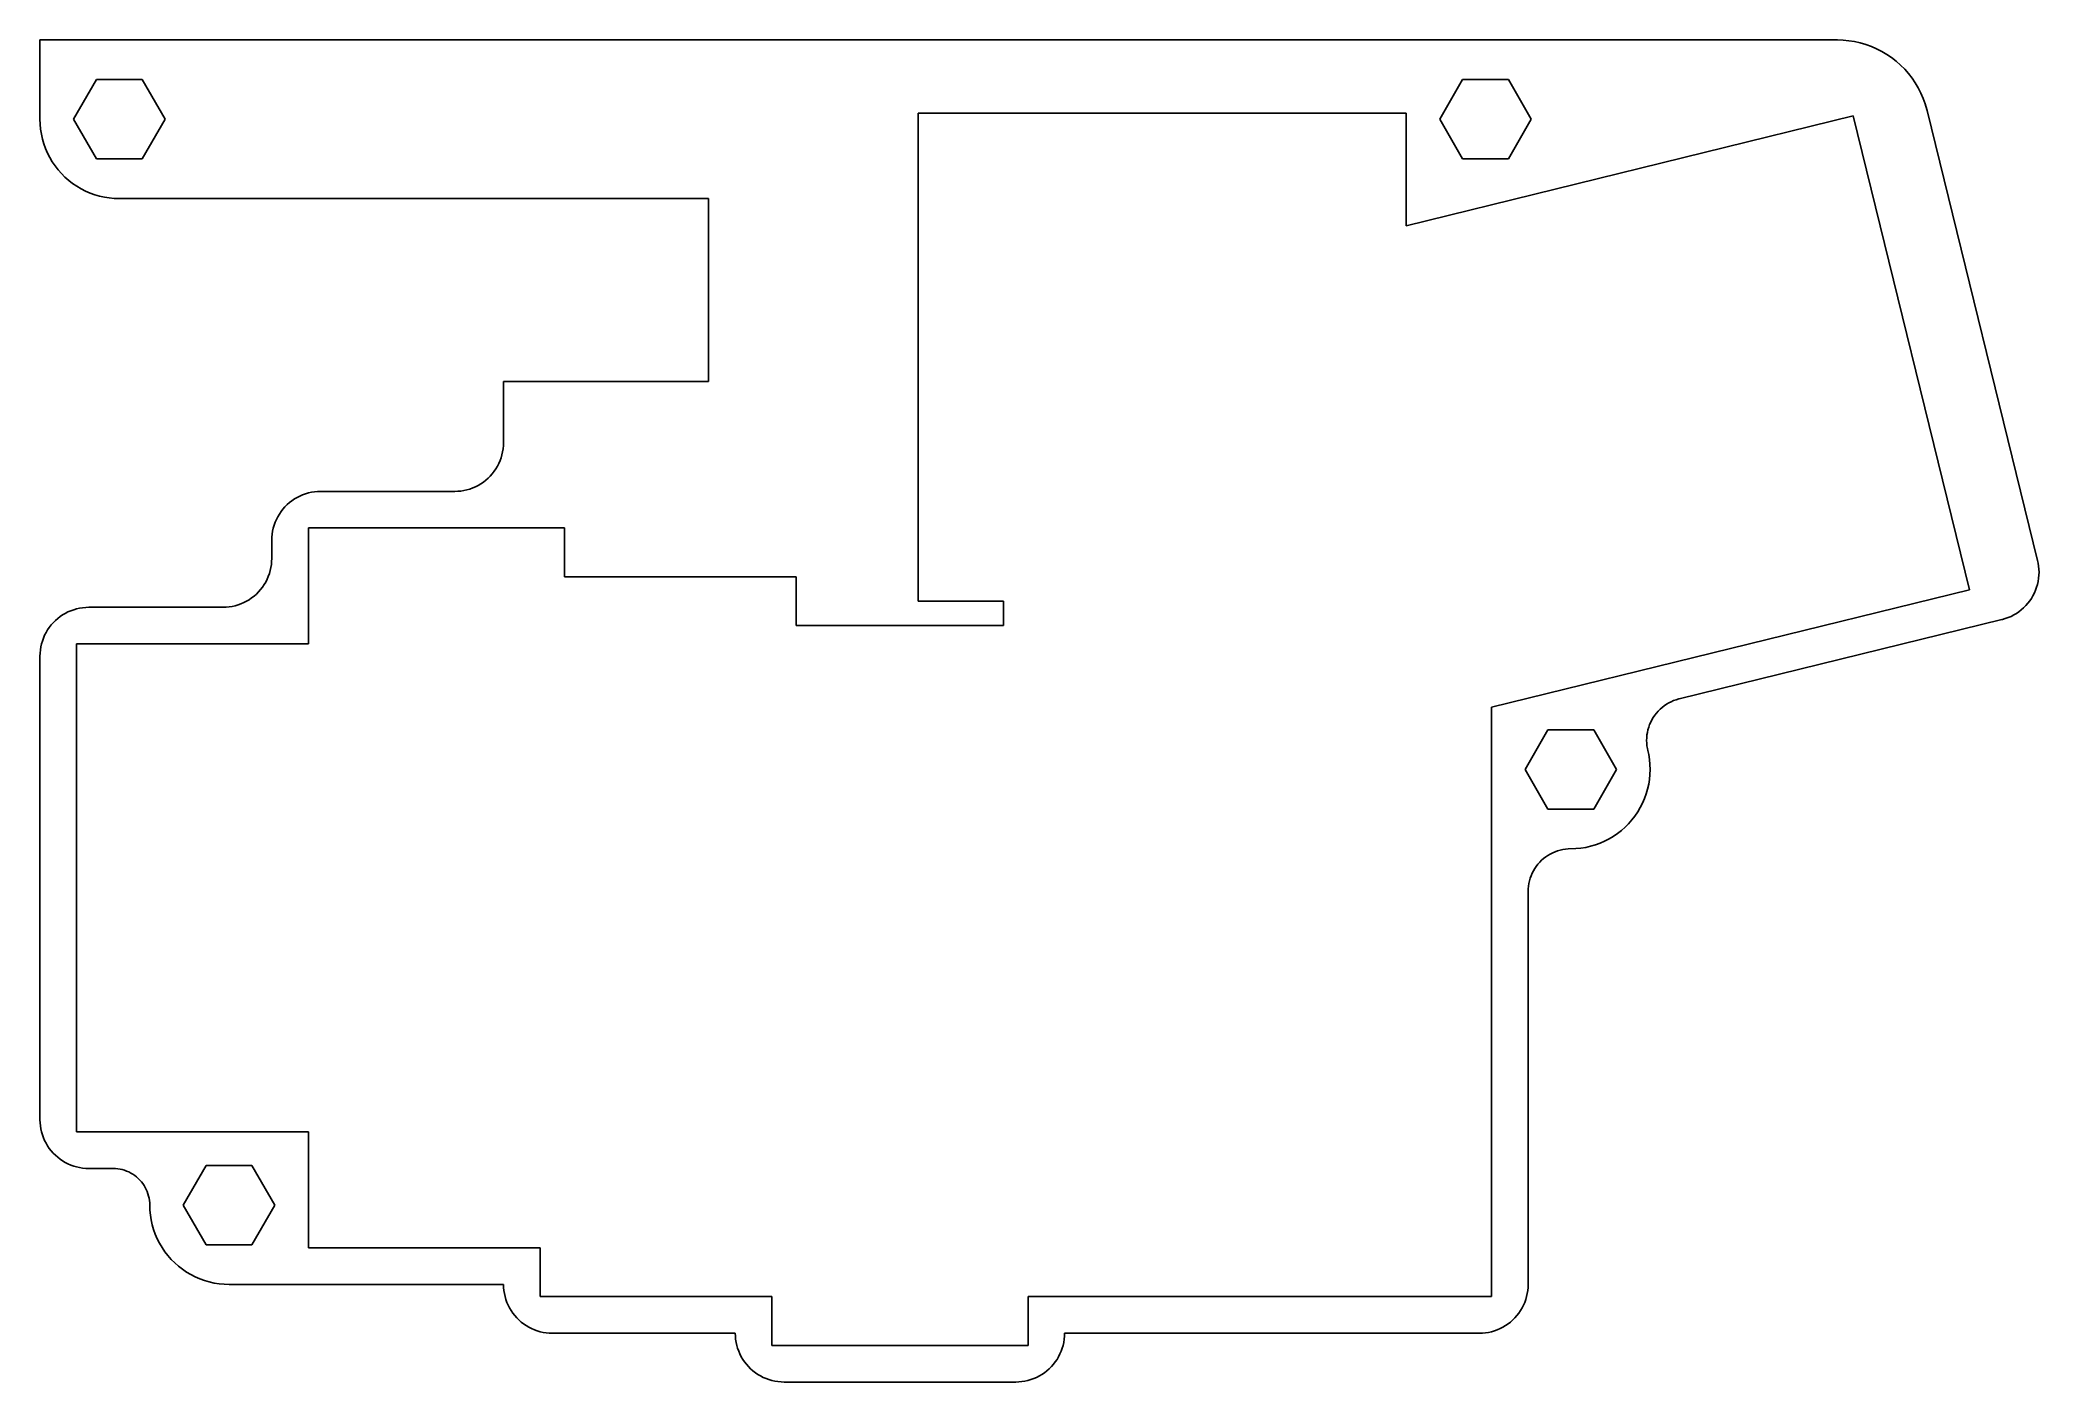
# Model space of a CAD drawing. Header units: metres. Extents: x 0 to 164, y 0 to 110.
import ezdxf

# ---------------------------------------------------------------- set-up
doc = ezdxf.new("R2010")
doc.units = ezdxf.units.M

msp = doc.modelspace()

# ---------------------------------------------------------------- linework, layer by layer
for p, q in [((147.347, 110), (0, 110)), ((0, 110), (0, 103.5)), ((147.823, 109.985), (147.347, 110)), ((148.296, 109.94), (147.823, 109.985)), ((148.766, 109.866), (148.296, 109.94)), ((149.23, 109.762), (148.766, 109.866)), ((149.687, 109.629), (149.23, 109.762)), ((150.135, 109.468), (149.687, 109.629)), ((150.571, 109.279), (150.135, 109.468)), ((150.995, 109.063), (150.571, 109.279)), ((151.405, 108.821), (150.995, 109.063)), ((151.798, 108.554), (151.405, 108.821)), ((152.174, 108.262), (151.798, 108.554)), ((152.531, 107.948), (152.174, 108.262)), ((2.74722, 103.5), (4.62361, 106.75)), ((4.62361, 106.75), (8.37637, 106.75)), ((8.37637, 106.75), (10.2528, 103.5)), ((114.747, 103.5), (116.624, 106.75)), ((116.624, 106.75), (120.376, 106.75)), ((120.376, 106.75), (122.253, 103.5)), ((152.867, 107.611), (152.531, 107.948)), ((153.182, 107.254), (152.867, 107.611)), ((153.473, 106.878), (153.182, 107.254)), ((153.741, 106.485), (153.473, 106.878)), ((153.983, 106.076), (153.741, 106.485)), ((154.199, 105.652), (153.983, 106.076)), ((154.388, 105.215), (154.199, 105.652)), ((154.549, 104.767), (154.388, 105.215)), ((0, 103.5), (0.012817, 103.092)), ((4.62361, 100.25), (2.74722, 103.5)), ((10.2528, 103.5), (8.37637, 100.25)), ((72, 64), (72, 104)), ((72, 104), (112, 104)), ((112, 104), (112, 94.7753)), ((112, 94.7753), (148.636, 103.774)), ((116.624, 100.25), (114.747, 103.5)), ((122.253, 103.5), (120.376, 100.25)), ((148.636, 103.774), (158.177, 64.9281)), ((154.682, 104.311), (154.549, 104.767)), ((154.699, 104.233), (154.682, 104.311)), ((154.701, 104.234), (154.699, 104.233)), ((163.765, 67.3304), (154.701, 104.234)), ((0.012817, 103.092), (0.051254, 102.685)), ((0.051254, 102.685), (0.115128, 102.282)), ((0.115128, 102.282), (0.204208, 101.884)), ((0.204208, 101.884), (0.31813, 101.491)), ((0.31813, 101.491), (0.456451, 101.107)), ((0.456451, 101.107), (0.618622, 100.732)), ((0.618622, 100.732), (0.804001, 100.369)), ((0.804001, 100.369), (1.01186, 100.017)), ((1.01186, 100.017), (1.24138, 99.6794)), ((8.37637, 100.25), (4.62361, 100.25)), ((120.376, 100.25), (116.624, 100.25)), ((1.24138, 99.6794), (1.49165, 99.3567)), ((1.49165, 99.3567), (1.7617, 99.0504)), ((1.7617, 99.0504), (2.05043, 98.7617)), ((2.05043, 98.7617), (2.35674, 98.4917)), ((2.35674, 98.4917), (2.67938, 98.2414)), ((2.67938, 98.2414), (3.01712, 98.0119)), ((3.01712, 98.0119), (3.36859, 97.804)), ((3.36859, 97.804), (3.73242, 97.6186)), ((3.73242, 97.6186), (4.10718, 97.4565)), ((4.10718, 97.4565), (4.49138, 97.3181)), ((4.49138, 97.3181), (4.88351, 97.2042)), ((4.88351, 97.2042), (5.28201, 97.1151)), ((5.28201, 97.1151), (5.68533, 97.0513)), ((5.68533, 97.0513), (6.09186, 97.0128)), ((6.09186, 97.0128), (6.5, 97)), ((6.5, 97), (54.8, 97)), ((54.8, 97), (54.8, 82)), ((54.8, 82), (38, 82)), ((38, 82), (38, 77)), ((37.7191, 75.5275), (37.6193, 75.2969)), ((37.8042, 75.7639), (37.7191, 75.5275)), ((37.8743, 76.0052), (37.8042, 75.7639)), ((37.9291, 76.2505), (37.8743, 76.0052)), ((37.9685, 76.4987), (37.9291, 76.2505)), ((37.9921, 76.7488), (37.9685, 76.4987)), ((38, 77), (37.9921, 76.7488)), ((36.3511, 73.7639), (36.1433, 73.6227)), ((36.5497, 73.9179), (36.3511, 73.7639)), ((36.7382, 74.0841), (36.5497, 73.9179)), ((36.9159, 74.2618), (36.7382, 74.0841)), ((37.082, 74.4503), (36.9159, 74.2618)), ((37.2361, 74.6488), (37.082, 74.4503)), ((37.3773, 74.8567), (37.2361, 74.6488)), ((37.5052, 75.073), (37.3773, 74.8567)), ((37.6193, 75.2969), (37.5052, 75.073)), ((20.6488, 72.2361), (20.4503, 72.082)), ((20.8567, 72.3773), (20.6488, 72.2361)), ((21.073, 72.5052), (20.8567, 72.3773)), ((21.2969, 72.6193), (21.073, 72.5052)), ((21.5275, 72.7191), (21.2969, 72.6193)), ((21.7639, 72.8042), (21.5275, 72.7191)), ((22.0052, 72.8743), (21.7639, 72.8042)), ((22.2505, 72.9291), (22.0052, 72.8743)), ((22.4987, 72.9685), (22.2505, 72.9291)), ((22.7488, 72.9921), (22.4987, 72.9685)), ((23, 73), (22.7488, 72.9921)), ((34, 73), (23, 73)), ((34.2512, 73.0079), (34, 73)), ((34.5013, 73.0315), (34.2512, 73.0079)), ((34.7495, 73.0708), (34.5013, 73.0315)), ((34.9948, 73.1257), (34.7495, 73.0708)), ((35.2361, 73.1958), (34.9948, 73.1257)), ((35.4725, 73.2809), (35.2361, 73.1958)), ((35.7031, 73.3807), (35.4725, 73.2809)), ((35.927, 73.4948), (35.7031, 73.3807)), ((36.1433, 73.6227), (35.927, 73.4948)), ((19.2809, 70.4725), (19.1958, 70.2361)), ((19.3807, 70.7031), (19.2809, 70.4725)), ((19.4948, 70.927), (19.3807, 70.7031)), ((19.6227, 71.1433), (19.4948, 70.927)), ((19.7639, 71.3511), (19.6227, 71.1433)), ((19.9179, 71.5497), (19.7639, 71.3511)), ((20.0841, 71.7382), (19.9179, 71.5497)), ((20.2618, 71.9159), (20.0841, 71.7382)), ((20.4503, 72.082), (20.2618, 71.9159)), ((19.0079, 69.2512), (19, 69)), ((19, 69), (19, 67.5)), ((19.0315, 69.5013), (19.0079, 69.2512)), ((19.0708, 69.7495), (19.0315, 69.5013)), ((19.1257, 69.9948), (19.0708, 69.7495)), ((19.1958, 70.2361), (19.1257, 69.9948)), ((22, 60.5), (22, 70)), ((22, 70), (43, 70)), ((43, 70), (43, 66)), ((18.9921, 67.2488), (18.9684, 66.9987)), ((19, 67.5), (18.9921, 67.2488)), ((163.764, 67.3302), (163.765, 67.3304)), ((163.81, 67.1259), (163.764, 67.3302)), ((18.5052, 65.573), (18.3773, 65.3567)), ((18.6193, 65.7969), (18.5052, 65.573)), ((18.7191, 66.0275), (18.6193, 65.7969)), ((18.8042, 66.2639), (18.7191, 66.0275)), ((18.8743, 66.5052), (18.8042, 66.2639)), ((18.9291, 66.7505), (18.8743, 66.5052)), ((18.9684, 66.9987), (18.9291, 66.7505)), ((43, 66), (62, 66)), ((62, 66), (62, 62)), ((163.755, 65.3816), (163.81, 65.6268)), ((163.849, 66.8777), (163.81, 67.1259)), ((163.81, 65.6268), (163.849, 65.875)), ((163.873, 66.6275), (163.849, 66.8777)), ((163.849, 65.875), (163.873, 66.1252)), ((163.881, 66.3763), (163.873, 66.6275)), ((163.873, 66.1252), (163.881, 66.3763)), ((16.927, 63.9948), (16.7031, 63.8807)), ((17.1433, 64.1227), (16.927, 63.9948)), ((17.3511, 64.2639), (17.1433, 64.1227)), ((17.5497, 64.4179), (17.3511, 64.2639)), ((17.7382, 64.5841), (17.5497, 64.4179)), ((17.9159, 64.7618), (17.7382, 64.5841)), ((18.082, 64.9503), (17.9159, 64.7618)), ((18.2361, 65.1488), (18.082, 64.9503)), ((18.3773, 65.3567), (18.2361, 65.1488)), ((79, 64), (72, 64)), ((79, 62), (79, 64)), ((158.177, 64.9281), (119, 55.3058)), ((162.963, 63.8266), (163.117, 64.0252)), ((163.117, 64.0252), (163.258, 64.233)), ((163.258, 64.233), (163.386, 64.4493)), ((163.386, 64.4493), (163.5, 64.6732)), ((163.5, 64.6732), (163.6, 64.9038)), ((163.6, 64.9038), (163.685, 65.1403)), ((163.685, 65.1403), (163.755, 65.3816)), ((1.26181, 62.4159), (1.08412, 62.2382)), ((1.4503, 62.582), (1.26181, 62.4159)), ((1.64885, 62.7361), (1.4503, 62.582)), ((1.85669, 62.8773), (1.64885, 62.7361)), ((2.07298, 63.0052), (1.85669, 62.8773)), ((2.29688, 63.1193), (2.07298, 63.0052)), ((2.5275, 63.2191), (2.29688, 63.1193)), ((2.76393, 63.3042), (2.5275, 63.2191)), ((3.00523, 63.3743), (2.76393, 63.3042)), ((3.25047, 63.4291), (3.00523, 63.3743)), ((3.49866, 63.4685), (3.25047, 63.4291)), ((3.74883, 63.4921), (3.49866, 63.4685)), ((4, 63.5), (3.74883, 63.4921)), ((15, 63.5), (4, 63.5)), ((15.2512, 63.5079), (15, 63.5)), ((15.5013, 63.5315), (15.2512, 63.5079)), ((15.7495, 63.5708), (15.5013, 63.5315)), ((15.9948, 63.6257), (15.7495, 63.5708)), ((16.2361, 63.6958), (15.9948, 63.6257)), ((16.4725, 63.7809), (16.2361, 63.6958)), ((16.7031, 63.8807), (16.4725, 63.7809)), ((134.377, 55.9933), (160.835, 62.4918)), ((160.834, 62.4928), (160.875, 62.502)), ((160.835, 62.4918), (160.834, 62.4928)), ((160.875, 62.502), (161.117, 62.5721)), ((161.117, 62.5721), (161.353, 62.6572)), ((161.353, 62.6572), (161.584, 62.757)), ((161.584, 62.757), (161.808, 62.8711)), ((161.808, 62.8711), (162.024, 62.999)), ((162.024, 62.999), (162.232, 63.1403)), ((162.232, 63.1403), (162.43, 63.2943)), ((162.43, 63.2943), (162.619, 63.4604)), ((162.619, 63.4604), (162.796, 63.6381)), ((162.796, 63.6381), (162.963, 63.8266)), ((0.19577, 60.7361), (0.125656, 60.4948)), ((0.280884, 60.9725), (0.19577, 60.7361)), ((0.380692, 61.2031), (0.280884, 60.9725)), ((0.494766, 61.427), (0.380692, 61.2031)), ((0.622681, 61.6433), (0.494766, 61.427)), ((0.763931, 61.8511), (0.622681, 61.6433)), ((0.917938, 62.0497), (0.763931, 61.8511)), ((1.08412, 62.2382), (0.917938, 62.0497)), ((62, 62), (79, 62)), ((0.007889, 59.7512), (0, 59.5)), ((0, 59.5), (0, 21.5)), ((0.03154, 60.0013), (0.007889, 59.7512)), ((0.070847, 60.2495), (0.03154, 60.0013)), ((0.125656, 60.4948), (0.070847, 60.2495)), ((3, 20.5), (3, 60.5)), ((3, 60.5), (22, 60.5)), ((133.525, 55.6614), (133.721, 55.7612)), ((133.721, 55.7612), (133.923, 55.8485)), ((133.923, 55.8485), (134.13, 55.923)), ((134.13, 55.923), (134.341, 55.9844)), ((134.341, 55.9844), (134.377, 55.9924)), ((134.377, 55.9924), (134.377, 55.9933)), ((119, 55.3058), (119, 7)), ((131.957, 53.8828), (132.044, 54.0845)), ((132.044, 54.0845), (132.144, 54.2805)), ((132.144, 54.2805), (132.256, 54.4697)), ((132.256, 54.4697), (132.38, 54.6516)), ((132.38, 54.6516), (132.515, 54.8253)), ((132.515, 54.8253), (132.66, 54.9902)), ((132.66, 54.9902), (132.815, 55.1457)), ((132.815, 55.1457), (132.98, 55.2911)), ((132.98, 55.2911), (133.154, 55.4259)), ((133.154, 55.4259), (133.336, 55.5495)), ((133.336, 55.5495), (133.525, 55.6614)), ((121.747, 50.2091), (123.624, 53.4591)), ((123.624, 53.4591), (127.376, 53.4591)), ((127.376, 53.4591), (129.253, 50.2091)), ((131.711, 52.5943), (131.718, 52.8141)), ((131.718, 52.3746), (131.711, 52.5943)), ((131.718, 52.8141), (131.739, 53.033)), ((131.739, 53.033), (131.773, 53.2502)), ((131.773, 53.2502), (131.821, 53.4647)), ((131.821, 53.4647), (131.883, 53.6759)), ((131.883, 53.6759), (131.957, 53.8828)), ((131.739, 52.1557), (131.718, 52.3746)), ((131.773, 51.9385), (131.739, 52.1557)), ((131.813, 51.7597), (131.773, 51.9385)), ((131.811, 51.7591), (131.813, 51.7597)), ((131.885, 51.427), (131.811, 51.7591)), ((131.949, 51.0237), (131.885, 51.427)), ((131.987, 50.6172), (131.949, 51.0237)), ((123.624, 46.9591), (121.747, 50.2091)), ((129.253, 50.2091), (127.376, 46.9591)), ((131.885, 48.9911), (131.949, 49.3944)), ((131.949, 49.3944), (131.987, 49.8009)), ((132, 50.2091), (131.987, 50.6172)), ((131.987, 49.8009), (132, 50.2091)), ((131.381, 47.4415), (131.544, 47.8163)), ((131.544, 47.8163), (131.682, 48.2005)), ((131.682, 48.2005), (131.796, 48.5926)), ((131.796, 48.5926), (131.885, 48.9911)), ((127.376, 46.9591), (123.624, 46.9591)), ((130.238, 45.7595), (130.508, 46.0658)), ((130.508, 46.0658), (130.759, 46.3885)), ((130.759, 46.3885), (130.988, 46.7262)), ((130.988, 46.7262), (131.196, 47.0777)), ((131.196, 47.0777), (131.381, 47.4415)), ((127.893, 44.1655), (128.268, 44.3277)), ((128.268, 44.3277), (128.631, 44.5131)), ((128.631, 44.5131), (128.983, 44.7209)), ((128.983, 44.7209), (129.321, 44.9505)), ((129.321, 44.9505), (129.643, 45.2007)), ((129.643, 45.2007), (129.95, 45.4708)), ((129.95, 45.4708), (130.238, 45.7595)), ((122.949, 42.605), (123.104, 42.7605)), ((123.104, 42.7605), (123.269, 42.9059)), ((123.269, 42.9059), (123.443, 43.0406)), ((123.443, 43.0406), (123.625, 43.1642)), ((123.625, 43.1642), (123.814, 43.2761)), ((123.814, 43.2761), (124.01, 43.376)), ((124.01, 43.376), (124.212, 43.4633)), ((124.212, 43.4633), (124.418, 43.5378)), ((124.418, 43.5378), (124.63, 43.5991)), ((124.63, 43.5991), (124.844, 43.6471)), ((124.844, 43.6471), (125.061, 43.6815)), ((125.061, 43.6815), (125.28, 43.7022)), ((125.28, 43.7022), (125.908, 43.7219)), ((125.908, 43.7219), (126.315, 43.7603)), ((126.315, 43.7603), (126.718, 43.8242)), ((126.718, 43.8242), (127.116, 43.9133)), ((127.116, 43.9133), (127.509, 44.0272)), ((127.509, 44.0272), (127.893, 44.1655)), ((122.062, 40.8649), (122.11, 41.0795)), ((122.11, 41.0795), (122.171, 41.2906)), ((122.171, 41.2906), (122.246, 41.4975)), ((122.246, 41.4975), (122.333, 41.6993)), ((122.333, 41.6993), (122.433, 41.8952)), ((122.433, 41.8952), (122.545, 42.0845)), ((122.545, 42.0845), (122.668, 42.2663)), ((122.668, 42.2663), (122.803, 42.4401)), ((122.803, 42.4401), (122.949, 42.605)), ((122, 40.2091), (122.007, 40.4288)), ((122, 8), (122, 40.2091)), ((122.007, 40.4288), (122.028, 40.6477)), ((122.028, 40.6477), (122.062, 40.8649)), ((0, 21.5), (0.007889, 21.2488)), ((0.007889, 21.2488), (0.03154, 20.9987)), ((0.03154, 20.9987), (0.070847, 20.7505)), ((0.070847, 20.7505), (0.125656, 20.5052)), ((0.125656, 20.5052), (0.19577, 20.2639)), ((0.19577, 20.2639), (0.280884, 20.0275)), ((0.280884, 20.0275), (0.380692, 19.7969)), ((0.380692, 19.7969), (0.494766, 19.573)), ((22, 20.5), (3, 20.5)), ((22, 11), (22, 20.5)), ((0.494766, 19.573), (0.622681, 19.3567)), ((0.622681, 19.3567), (0.763931, 19.1488)), ((0.763931, 19.1488), (0.917938, 18.9503)), ((0.917938, 18.9503), (1.08412, 18.7618)), ((1.08412, 18.7618), (1.26181, 18.5841)), ((1.26181, 18.5841), (1.4503, 18.4179)), ((1.4503, 18.4179), (1.64885, 18.2639)), ((1.64885, 18.2639), (1.85669, 18.1227)), ((1.85669, 18.1227), (2.07298, 17.9948)), ((2.07298, 17.9948), (2.29688, 17.8807)), ((2.29688, 17.8807), (2.5275, 17.7809)), ((2.5275, 17.7809), (2.76393, 17.6958)), ((2.76393, 17.6958), (3.00523, 17.6257)), ((3.00523, 17.6257), (3.25047, 17.5708)), ((3.25047, 17.5708), (3.49866, 17.5315)), ((3.49866, 17.5315), (3.74883, 17.5079)), ((3.74883, 17.5079), (4, 17.5)), ((4, 17.5), (6, 17.5)), ((6, 17.5), (6.18837, 17.4941)), ((6.18837, 17.4941), (6.37599, 17.4763)), ((6.37599, 17.4763), (6.56213, 17.4469)), ((6.56213, 17.4469), (6.74606, 17.4057)), ((6.74606, 17.4057), (6.92705, 17.3532)), ((6.92705, 17.3532), (7.10437, 17.2893)), ((7.10437, 17.2893), (7.27733, 17.2145)), ((7.27733, 17.2145), (7.44525, 17.1289)), ((7.44525, 17.1289), (7.60747, 17.033)), ((7.60747, 17.033), (7.76335, 16.927)), ((7.76335, 16.927), (7.91226, 16.8115)), ((7.91226, 16.8115), (8.05363, 16.6869)), ((8.05363, 16.6869), (8.1869, 16.5536)), ((8.1869, 16.5536), (8.31154, 16.4123)), ((8.31154, 16.4123), (8.42705, 16.2634)), ((11.7472, 14.5), (13.6236, 17.75)), ((13.6236, 17.75), (17.3764, 17.75)), ((17.3764, 17.75), (19.2528, 14.5)), ((8.42705, 16.2634), (8.53297, 16.1075)), ((8.53297, 16.1075), (8.62891, 15.9453)), ((8.62891, 15.9453), (8.71448, 15.7773)), ((8.71448, 15.7773), (8.78932, 15.6044)), ((8.78932, 15.6044), (8.85316, 15.427)), ((8.85316, 15.427), (8.90575, 15.2461)), ((8.90575, 15.2461), (8.94685, 15.0621)), ((8.94685, 15.0621), (8.97633, 14.876)), ((8.97633, 14.876), (8.99408, 14.6884)), ((8.99408, 14.6884), (9.01282, 14.0919)), ((9.01282, 14.0919), (9.05125, 13.6853)), ((9.05125, 13.6853), (9.11513, 13.282)), ((9.11513, 13.282), (9.20421, 12.8835)), ((13.6236, 11.25), (11.7472, 14.5)), ((19.2528, 14.5), (17.3764, 11.25)), ((9.20421, 12.8835), (9.31813, 12.4914)), ((9.31813, 12.4914), (9.45645, 12.1072)), ((9.45645, 12.1072), (9.61862, 11.7324)), ((9.61862, 11.7324), (9.804, 11.3686)), ((9.804, 11.3686), (10.0119, 11.0171)), ((10.0119, 11.0171), (10.2414, 10.6794)), ((10.2414, 10.6794), (10.4917, 10.3567)), ((10.4917, 10.3567), (10.7617, 10.0504)), ((10.7617, 10.0504), (11.0504, 9.7617)), ((17.3764, 11.25), (13.6236, 11.25)), ((41, 11), (22, 11)), ((41, 7), (41, 11)), ((11.0504, 9.7617), (11.3567, 9.49165)), ((11.3567, 9.49165), (11.6794, 9.24138)), ((11.6794, 9.24138), (12.0171, 9.01186)), ((12.0171, 9.01186), (12.3686, 8.804)), ((12.3686, 8.804), (12.7324, 8.61862)), ((12.7324, 8.61862), (13.1072, 8.45645)), ((13.1072, 8.45645), (13.4914, 8.31813)), ((13.4914, 8.31813), (13.8835, 8.20421)), ((13.8835, 8.20421), (14.282, 8.11513)), ((14.282, 8.11513), (14.6853, 8.05125)), ((14.6853, 8.05125), (15.0919, 8.01282)), ((15.0919, 8.01282), (15.5, 8)), ((15.5, 8), (38, 8)), ((38, 8), (38.0079, 7.74883)), ((38.0079, 7.74883), (38.0315, 7.49866)), ((38.0315, 7.49866), (38.0708, 7.25047)), ((38.0708, 7.25047), (38.1257, 7.00523)), ((38.1257, 7.00523), (38.1958, 6.76393)), ((38.1958, 6.76393), (38.2809, 6.5275)), ((60, 7), (41, 7)), ((60, 3), (60, 7)), ((119, 7), (81, 7)), ((81, 7), (81, 3)), ((121.719, 6.5275), (121.804, 6.76393)), ((121.804, 6.76393), (121.874, 7.00523)), ((121.874, 7.00523), (121.929, 7.25047)), ((121.929, 7.25047), (121.968, 7.49866)), ((121.968, 7.49866), (121.992, 7.74883)), ((121.992, 7.74883), (122, 8)), ((38.2809, 6.5275), (38.3807, 6.29688)), ((38.3807, 6.29688), (38.4948, 6.07298)), ((38.4948, 6.07298), (38.6227, 5.85669)), ((38.6227, 5.85669), (38.7639, 5.64885)), ((38.7639, 5.64885), (38.9179, 5.4503)), ((38.9179, 5.4503), (39.0841, 5.26181)), ((39.0841, 5.26181), (39.2618, 5.08412)), ((39.2618, 5.08412), (39.4503, 4.91794)), ((39.4503, 4.91794), (39.6488, 4.76393)), ((120.351, 4.76393), (120.55, 4.91794)), ((120.55, 4.91794), (120.738, 5.08412)), ((120.738, 5.08412), (120.916, 5.26181)), ((120.916, 5.26181), (121.082, 5.4503)), ((121.082, 5.4503), (121.236, 5.64885)), ((121.236, 5.64885), (121.377, 5.85669)), ((121.377, 5.85669), (121.505, 6.07298)), ((121.505, 6.07298), (121.619, 6.29688)), ((121.619, 6.29688), (121.719, 6.5275)), ((39.6488, 4.76393), (39.8567, 4.62268)), ((39.8567, 4.62268), (40.073, 4.49477)), ((40.073, 4.49477), (40.2969, 4.38069)), ((40.2969, 4.38069), (40.5275, 4.28088)), ((40.5275, 4.28088), (40.7639, 4.19577)), ((40.7639, 4.19577), (41.0052, 4.12566)), ((41.0052, 4.12566), (41.2505, 4.07085)), ((41.2505, 4.07085), (41.4987, 4.03154)), ((41.4987, 4.03154), (41.7488, 4.00789)), ((41.7488, 4.00789), (42, 4)), ((42, 4), (57, 4)), ((57, 4), (57.0079, 3.74883)), ((57.0079, 3.74883), (57.0315, 3.49866)), ((57.0315, 3.49866), (57.0708, 3.25047)), ((83.9291, 3.25047), (83.9685, 3.49866)), ((83.9685, 3.49866), (83.9921, 3.74883)), ((83.9921, 3.74883), (84, 4)), ((84, 4), (118, 4)), ((118, 4), (118.251, 4.00789)), ((118.251, 4.00789), (118.501, 4.03154)), ((118.501, 4.03154), (118.75, 4.07085)), ((118.75, 4.07085), (118.995, 4.12566)), ((118.995, 4.12566), (119.236, 4.19577)), ((119.236, 4.19577), (119.472, 4.28088)), ((119.472, 4.28088), (119.703, 4.38069)), ((119.703, 4.38069), (119.927, 4.49477)), ((119.927, 4.49477), (120.143, 4.62268)), ((120.143, 4.62268), (120.351, 4.76393)), ((57.0708, 3.25047), (57.1257, 3.00523)), ((57.1257, 3.00523), (57.1958, 2.76393)), ((57.1958, 2.76393), (57.2809, 2.5275)), ((57.2809, 2.5275), (57.3807, 2.29688)), ((57.3807, 2.29688), (57.4948, 2.07298)), ((57.4948, 2.07298), (57.6227, 1.85669)), ((57.6227, 1.85669), (57.7639, 1.64885)), ((57.7639, 1.64885), (57.9179, 1.4503)), ((81, 3), (60, 3)), ((83.082, 1.4503), (83.2361, 1.64885)), ((83.2361, 1.64885), (83.3773, 1.85669)), ((83.3773, 1.85669), (83.5052, 2.07298)), ((83.5052, 2.07298), (83.6193, 2.29688)), ((83.6193, 2.29688), (83.7191, 2.5275)), ((83.7191, 2.5275), (83.8042, 2.76393)), ((83.8042, 2.76393), (83.8743, 3.00523)), ((83.8743, 3.00523), (83.9291, 3.25047)), ((57.9179, 1.4503), (58.0841, 1.26181)), ((58.0841, 1.26181), (58.2618, 1.08412)), ((58.2618, 1.08412), (58.4503, 0.917938)), ((58.4503, 0.917938), (58.6488, 0.763931)), ((58.6488, 0.763931), (58.8567, 0.622681)), ((58.8567, 0.622681), (59.073, 0.494766)), ((59.073, 0.494766), (59.2969, 0.380692)), ((59.2969, 0.380692), (59.5275, 0.280884)), ((59.5275, 0.280884), (59.7639, 0.19577)), ((59.7639, 0.19577), (60.0052, 0.125656)), ((60.0052, 0.125656), (60.2505, 0.070847)), ((60.2505, 0.070847), (60.4987, 0.03154)), ((60.4987, 0.03154), (60.7488, 0.007889)), ((60.7488, 0.007889), (61, 0)), ((61, 0), (80, 0)), ((80, 0), (80.2512, 0.007889)), ((80.2512, 0.007889), (80.5013, 0.03154)), ((80.5013, 0.03154), (80.7495, 0.070847)), ((80.7495, 0.070847), (80.9948, 0.125656)), ((80.9948, 0.125656), (81.2361, 0.19577)), ((81.2361, 0.19577), (81.4725, 0.280884)), ((81.4725, 0.280884), (81.7031, 0.380692)), ((81.7031, 0.380692), (81.927, 0.494766)), ((81.927, 0.494766), (82.1433, 0.622681)), ((82.1433, 0.622681), (82.3511, 0.763931)), ((82.3511, 0.763931), (82.5497, 0.917938)), ((82.5497, 0.917938), (82.7382, 1.08412)), ((82.7382, 1.08412), (82.9159, 1.26181)), ((82.9159, 1.26181), (83.082, 1.4503))]:
    msp.add_line(p, q)

doc.saveas('drawing.dxf')
